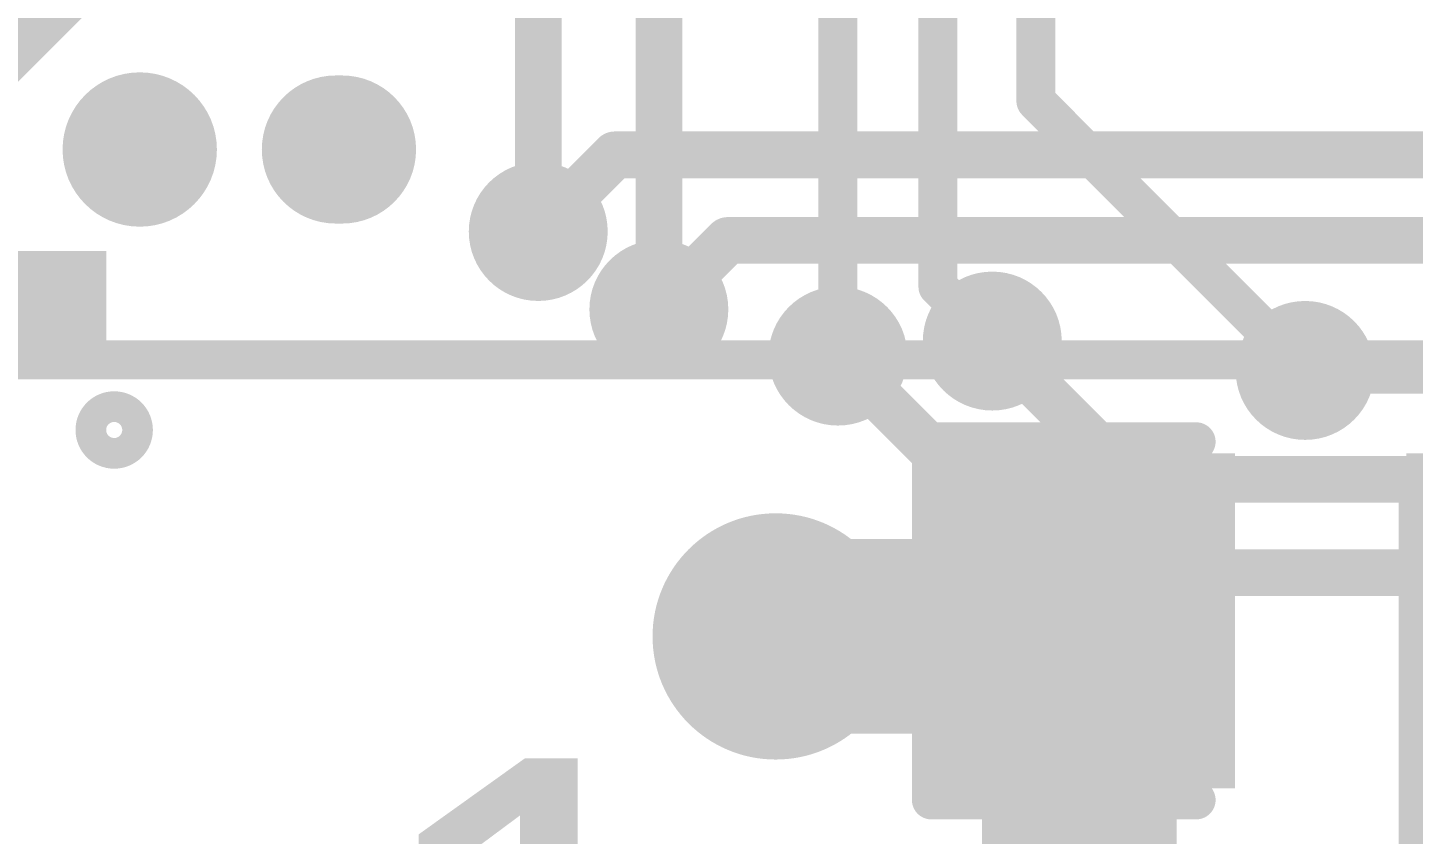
# Model space of a CAD drawing. Header units: millimetres. Extents: x -0.39 to 4.37, y -0.38 to 3.54.
# Drawn here: x 0.6398 to 0.8177, y 0.0754 to 0.179 of the extents above; entities that cross this region are included whole.
import ezdxf

# ---------------------------------------------------------------- set-up
doc = ezdxf.new("R2010")
doc.units = ezdxf.units.MM
doc.header["$MEASUREMENT"] = 0
for name, color, linetype in [('BottomLayer', 5, 'Continuous'), ('BottomSolder', 6, 'Continuous'), ('TopLayer', 1, 'Continuous'), ('TopOverlay', 2, 'Continuous'), ('TopPaste', 8, 'Continuous'), ('TopSolder', 216, 'Continuous'), ('ViaHoleLayer', 16, 'Continuous')]:
    doc.layers.add(name, color=color, linetype=linetype)
doc.styles.add('Arial', font='', dxfattribs={"height": 0.2})
doc.styles.get('Arial').set_extended_font_data('Arial')

# ---------------------------------------------------------------- blocks, each defined once
blk = doc.blocks.new('FBGA_178_SDRAM_368')
at = {"layer": 'TopLayer'}
h = blk.add_hatch(color=1, dxfattribs=at)
edge = h.paths.add_edge_path()
edge.add_arc((-0.18898, 0.20472), 0.00591, 0, 360)
h = blk.add_hatch(color=1, dxfattribs=at)
edge = h.paths.add_edge_path()
edge.add_arc((-0.18898, 0.17953), 0.00551, 0, 180)
edge.add_line((-0.19449, 0.17953), (-0.19449, 0.17874))
edge.add_arc((-0.18898, 0.17874), 0.00551, 180, 360)
edge.add_line((-0.18346, 0.17874), (-0.18346, 0.17953))
at = {"layer": 'TopOverlay'}
blk.add_hatch(color=2, dxfattribs=at).paths.add_polyline_path([(-0.216, 0.209), (-0.202, 0.209), (-0.202, 0.227), (-0.216, 0.227)])
at = {"layer": 'TopPaste'}
h = blk.add_hatch(color=8, dxfattribs=at)
edge = h.paths.add_edge_path()
edge.add_arc((-0.18898, 0.20472), 0.00591, 0, 360)
h = blk.add_hatch(color=8, dxfattribs=at)
edge = h.paths.add_edge_path()
edge.add_arc((-0.18898, 0.17953), 0.00551, 0, 180)
edge.add_line((-0.19449, 0.17953), (-0.19449, 0.17874))
edge.add_arc((-0.18898, 0.17874), 0.00551, 180, 360)
edge.add_line((-0.18346, 0.17874), (-0.18346, 0.17953))
at = {"layer": 'TopSolder'}
h = blk.add_hatch(color=216, dxfattribs=at)
edge = h.paths.add_edge_path()
edge.add_arc((-0.18898, 0.20472), 0.00991, 0, 360)
h = blk.add_hatch(color=216, dxfattribs=at)
edge = h.paths.add_edge_path()
edge.add_arc((-0.18898, 0.17953), 0.00951, 0, 180)
edge.add_line((-0.19849, 0.17953), (-0.19849, 0.17874))
edge.add_arc((-0.18898, 0.17874), 0.00951, 180, 360)
edge.add_line((-0.17946, 0.17874), (-0.17946, 0.17953))
at = {"layer": 'TopOverlay', "const_width": 0.005}
blk.add_lwpolyline([(-0.216, 0.227), (-0.216, -0.226)], dxfattribs=at)
at = {"layer": 'TopOverlay'}
for points, const_width in [([(-0.222, 0.208, 1), (-0.228, 0.208, 1)], 0.00394), ([(-0.22898, 0.208, 1), (-0.22702, 0.208, 1)], 0.00197), ([(-0.22298, 0.208, 1), (-0.22102, 0.208, 1)], 0.00197)]:
    blk.add_lwpolyline(points, format="xyb", close=True, dxfattribs=dict(at, const_width=const_width))
blk = doc.blocks.new('C__0603_464')
at = {"layer": 'TopLayer'}
for points in [[(-0.045, -0.0175), (-0.045, 0.0175), (-0.015, 0.0175), (-0.015, -0.0175)], [(0.015, -0.0175), (0.015, 0.0175), (0.045, 0.0175), (0.045, -0.0175)]]:
    blk.add_hatch(color=1, dxfattribs=at).paths.add_polyline_path(points)
at = {"layer": 'TopPaste'}
for points in [[(-0.045, -0.0175), (-0.045, 0.0175), (-0.015, 0.0175), (-0.015, -0.0175)], [(0.015, -0.0175), (0.015, 0.0175), (0.045, 0.0175), (0.045, -0.0175)]]:
    blk.add_hatch(color=8, dxfattribs=at).paths.add_polyline_path(points)
at = {"layer": 'TopSolder'}
for points in [[(-0.049, -0.0215), (-0.049, 0.0215), (-0.011, 0.0215), (-0.011, -0.0215)], [(0.011, -0.0215), (0.011, 0.0215), (0.049, 0.0215), (0.049, -0.0215)]]:
    blk.add_hatch(color=216, dxfattribs=at).paths.add_polyline_path(points)
at = {"layer": 'TopOverlay', "const_width": 0.005}
for points in [[(-0.016, 0.023), (-0.05, 0.023)], [(-0.05, 0.023), (-0.05, -0.023)], [(0.05, 0.023), (0.016, 0.023)], [(0.05, 0.023), (0.05, -0.023)], [(-0.016, -0.023), (-0.05, -0.023)], [(0.05, -0.023), (0.016, -0.023)]]:
    blk.add_lwpolyline(points, dxfattribs=at)
at = {"layer": 'TopOverlay', "const_width": 0.0025}
for points in [[(-0.05125, 0.023, 1), (-0.04875, 0.023, 1)], [(-0.05125, 0.023, 1), (-0.04875, 0.023, 1)], [(-0.01725, 0.023, 1), (-0.01475, 0.023, 1)], [(0.01475, 0.023, 1), (0.01725, 0.023, 1)], [(0.04875, 0.023, 1), (0.05125, 0.023, 1)], [(0.04875, 0.023, 1), (0.05125, 0.023, 1)], [(-0.05125, -0.023, 1), (-0.04875, -0.023, 1)], [(-0.05125, -0.023, 1), (-0.04875, -0.023, 1)], [(-0.01725, -0.023, 1), (-0.01475, -0.023, 1)], [(0.01475, -0.023, 1), (0.01725, -0.023, 1)], [(0.04875, -0.023, 1), (0.05125, -0.023, 1)], [(0.04875, -0.023, 1), (0.05125, -0.023, 1)]]:
    blk.add_lwpolyline(points, format="xyb", close=True, dxfattribs=at)

msp = doc.modelspace()

# ---------------------------------------------------------------- hatches: boundary and pattern name
at = {"layer": 'BottomLayer'}
h = msp.add_hatch(color=5, dxfattribs=at)
edge = h.paths.add_edge_path()
edge.add_arc((0.70533, 0.15282), 0.00492, 0, 360)
h = msp.add_hatch(color=5, dxfattribs=at)
edge = h.paths.add_edge_path()
edge.add_arc((0.72082, 0.14282), 0.00492, 0, 360)
h = msp.add_hatch(color=5, dxfattribs=at)
edge = h.paths.add_edge_path()
edge.add_arc((0.76364, 0.13875), 0.00492, 0, 360)
h = msp.add_hatch(color=5, dxfattribs=at)
edge = h.paths.add_edge_path()
edge.add_arc((0.74382, 0.13682), 0.00492, 0, 360)
h = msp.add_hatch(color=5, dxfattribs=at)
edge = h.paths.add_edge_path()
edge.add_arc((0.80382, 0.13498), 0.00492, 0, 360)
h = msp.add_hatch(color=5, dxfattribs=at)
edge = h.paths.add_edge_path()
edge.add_arc((0.73582, 0.10082), 0.01181, 0, 360)
at = {"layer": 'BottomSolder'}
h = msp.add_hatch(color=6, dxfattribs=at)
edge = h.paths.add_edge_path()
edge.add_arc((0.70533, 0.15282), 0.00892, 0, 360)
h = msp.add_hatch(color=6, dxfattribs=at)
edge = h.paths.add_edge_path()
edge.add_arc((0.72082, 0.14282), 0.00892, 0, 360)
h = msp.add_hatch(color=6, dxfattribs=at)
edge = h.paths.add_edge_path()
edge.add_arc((0.76364, 0.13875), 0.00892, 0, 360)
h = msp.add_hatch(color=6, dxfattribs=at)
edge = h.paths.add_edge_path()
edge.add_arc((0.74382, 0.13682), 0.00892, 0, 360)
h = msp.add_hatch(color=6, dxfattribs=at)
edge = h.paths.add_edge_path()
edge.add_arc((0.80382, 0.13498), 0.00892, 0, 360)
h = msp.add_hatch(color=6, dxfattribs=at)
edge = h.paths.add_edge_path()
edge.add_arc((0.73582, 0.10082), 0.01581, 0, 360)
at = {"layer": 'TopLayer'}
h = msp.add_hatch(color=1, dxfattribs=at)
edge = h.paths.add_edge_path()
edge.add_arc((0.70533, 0.15282), 0.00492, 0, 360)
h = msp.add_hatch(color=1, dxfattribs=at)
edge = h.paths.add_edge_path()
edge.add_arc((0.72082, 0.14282), 0.00492, 0, 360)
h = msp.add_hatch(color=1, dxfattribs=at)
edge = h.paths.add_edge_path()
edge.add_arc((0.76364, 0.13875), 0.00492, 0, 360)
h = msp.add_hatch(color=1, dxfattribs=at)
edge = h.paths.add_edge_path()
edge.add_arc((0.74382, 0.13682), 0.00492, 0, 360)
h = msp.add_hatch(color=1, dxfattribs=at)
edge = h.paths.add_edge_path()
edge.add_arc((0.80382, 0.13498), 0.00492, 0, 360)
msp.add_hatch(color=1, dxfattribs=at).paths.add_polyline_path([(0.81582, -0.01918), (0.85182, -0.01918), (0.85182, 0.12382), (0.81582, 0.12382)])
h = msp.add_hatch(color=1, dxfattribs=at)
edge = h.paths.add_edge_path()
edge.add_arc((0.73582, 0.10082), 0.01181, 0, 360)
at = {"layer": 'TopSolder'}
h = msp.add_hatch(color=216, dxfattribs=at)
edge = h.paths.add_edge_path()
edge.add_arc((0.70533, 0.15282), 0.00892, 0, 360)
h = msp.add_hatch(color=216, dxfattribs=at)
edge = h.paths.add_edge_path()
edge.add_arc((0.72082, 0.14282), 0.00892, 0, 360)
h = msp.add_hatch(color=216, dxfattribs=at)
edge = h.paths.add_edge_path()
edge.add_arc((0.76364, 0.13875), 0.00892, 0, 360)
h = msp.add_hatch(color=216, dxfattribs=at)
edge = h.paths.add_edge_path()
edge.add_arc((0.74382, 0.13682), 0.00892, 0, 360)
h = msp.add_hatch(color=216, dxfattribs=at)
edge = h.paths.add_edge_path()
edge.add_arc((0.80382, 0.13498), 0.00892, 0, 360)
h = msp.add_hatch(color=216, dxfattribs=at)
edge = h.paths.add_edge_path()
edge.add_arc((0.73582, 0.10082), 0.01581, 0, 360)
at = {"layer": 'ViaHoleLayer'}
h = msp.add_hatch(color=16, dxfattribs=at)
edge = h.paths.add_edge_path()
edge.add_arc((0.70533, 0.15282), 0.00394, 0, 360)
h = msp.add_hatch(color=16, dxfattribs=at)
edge = h.paths.add_edge_path()
edge.add_arc((0.72082, 0.14282), 0.00394, 0, 360)
h = msp.add_hatch(color=16, dxfattribs=at)
edge = h.paths.add_edge_path()
edge.add_arc((0.76364, 0.13875), 0.00394, 0, 360)
h = msp.add_hatch(color=16, dxfattribs=at)
edge = h.paths.add_edge_path()
edge.add_arc((0.74382, 0.13682), 0.00394, 0, 360)
h = msp.add_hatch(color=16, dxfattribs=at)
edge = h.paths.add_edge_path()
edge.add_arc((0.80382, 0.13498), 0.00394, 0, 360)
h = msp.add_hatch(color=16, dxfattribs=at)
edge = h.paths.add_edge_path()
edge.add_arc((0.73582, 0.10082), 0.00591, 0, 360)

# ---------------------------------------------------------------- linework, layer by layer
at = {"layer": 'BottomLayer'}
for points, const_width in [([(0.60282, 0.14482), (0.65282, 0.19482)], 0.012), ([(0.70533, 0.15282), (0.71518, 0.16267)], 0.006), ([(0.71518, 0.16267), (1.31767, 0.16267)], 0.006), ([(0.72082, 0.14282), (0.72967, 0.15167)], 0.006), ([(0.72967, 0.15167), (1.32267, 0.15167)], 0.006), ([(0.76364, 0.13875), (0.7814, 0.121)], 0.006), ([(0.74382, 0.13682), (0.77164, 0.109)], 0.006), ([(0.80382, 0.13498), (0.85582, 0.13498)], 0.006), ([(0.7814, 0.121), (1.31144, 0.121)], 0.006), ([(0.77164, 0.109), (1.315, 0.109)], 0.006)]:
    msp.add_lwpolyline(points, dxfattribs=dict(at, const_width=const_width))
at = {"layer": 'BottomLayer', "const_width": 0.003}
for points in [[(0.71368, 0.16267, 1), (0.71668, 0.16267, 1)], [(0.71368, 0.16267, 1), (0.71668, 0.16267, 1)], [(0.70383, 0.15282, 1), (0.70683, 0.15282, 1)], [(0.72817, 0.15167, 1), (0.73117, 0.15167, 1)], [(0.72817, 0.15167, 1), (0.73117, 0.15167, 1)], [(0.71932, 0.14282, 1), (0.72232, 0.14282, 1)], [(0.76214, 0.13875, 1), (0.76514, 0.13875, 1)], [(0.74232, 0.13682, 1), (0.74532, 0.13682, 1)], [(0.80232, 0.13498, 1), (0.80532, 0.13498, 1)], [(0.7799, 0.121, 1), (0.7829, 0.121, 1)], [(0.7799, 0.121, 1), (0.7829, 0.121, 1)], [(0.77014, 0.109, 1), (0.77314, 0.109, 1)], [(0.77014, 0.109, 1), (0.77314, 0.109, 1)]]:
    msp.add_lwpolyline(points, format="xyb", close=True, dxfattribs=at)
at = {"layer": 'TopLayer'}
for points, const_width in [([(0.74382, 0.13682), (0.74382, 0.21405)], 0.005), ([(0.76924, 0.16957), (0.76924, 0.21268)], 0.005), ([(0.70533, 0.15282), (0.70533, 0.19485)], 0.006), ([(0.75666, 0.14573), (0.75666, 0.19469)], 0.005), ([(0.72082, 0.14282), (0.72082, 0.18475)], 0.006), ([(0.76924, 0.16957), (0.80382, 0.13499)], 0.005), ([(0.75666, 0.14573), (0.76364, 0.13875)], 0.005), ([(0.80382, 0.13498), (0.80382, 0.13499)], 0.006), ([(0.77582, 0.10282), (0.77782, 0.10482)], 0.025), ([(0.77382, 0.10082), (0.77482, 0.10182)], 0.025), ([(0.77482, 0.10182), (0.77582, 0.10282)], 0.025), ([(0.77482, 0.04782), (0.77482, 0.10182)], 0.025), ([(0.73582, 0.10082), (0.77382, 0.10082)], 0.025)]:
    msp.add_lwpolyline(points, dxfattribs=dict(at, const_width=const_width))
for points, const_width in [([(0.76799, 0.16957, 1), (0.77049, 0.16957, 1)], 0.0025), ([(0.76799, 0.16957, 1), (0.77049, 0.16957, 1)], 0.0025), ([(0.70383, 0.15282, 1), (0.70683, 0.15282, 1)], 0.003), ([(0.75541, 0.14573, 1), (0.75791, 0.14573, 1)], 0.0025), ([(0.75541, 0.14573, 1), (0.75791, 0.14573, 1)], 0.0025), ([(0.71932, 0.14282, 1), (0.72232, 0.14282, 1)], 0.003), ([(0.76239, 0.13875, 1), (0.76489, 0.13875, 1)], 0.0025), ([(0.74257, 0.13682, 1), (0.74507, 0.13682, 1)], 0.0025), ([(0.80232, 0.13499, 1), (0.80532, 0.13499, 1)], 0.003), ([(0.80232, 0.13498, 1), (0.80532, 0.13498, 1)], 0.003), ([(0.80257, 0.13499, 1), (0.80507, 0.13499, 1)], 0.0025), ([(0.77157, 0.10482, 1), (0.78407, 0.10482, 1)], 0.0125), ([(0.76857, 0.10182, 1), (0.78107, 0.10182, 1)], 0.0125), ([(0.76857, 0.10182, 1), (0.78107, 0.10182, 1)], 0.0125), ([(0.76857, 0.10182, 1), (0.78107, 0.10182, 1)], 0.0125), ([(0.76957, 0.10282, 1), (0.78207, 0.10282, 1)], 0.0125), ([(0.76957, 0.10282, 1), (0.78207, 0.10282, 1)], 0.0125), ([(0.72957, 0.10082, 1), (0.74207, 0.10082, 1)], 0.0125), ([(0.76757, 0.10082, 1), (0.78007, 0.10082, 1)], 0.0125), ([(0.76757, 0.10082, 1), (0.78007, 0.10082, 1)], 0.0125)]:
    msp.add_lwpolyline(points, format="xyb", close=True, dxfattribs=dict(at, const_width=const_width))

# ---------------------------------------------------------------- block references
for name, p, rotation in [('FBGA_178_SDRAM_368', (0.85887, 0.35233), 90), ('C__0603_464', (0.80582, 0.10282), 180)]:
    msp.add_blockref(name, p, dxfattribs=dict(rotation=rotation))

# ---------------------------------------------------------------- texts
at = {"layer": 'TopOverlay', "style": 'Arial'}
msp.add_text('BOOT_1', height=0.06, rotation=360, dxfattribs=at).set_placement((0.39782, 0.02515))

doc.saveas('drawing.dxf')
